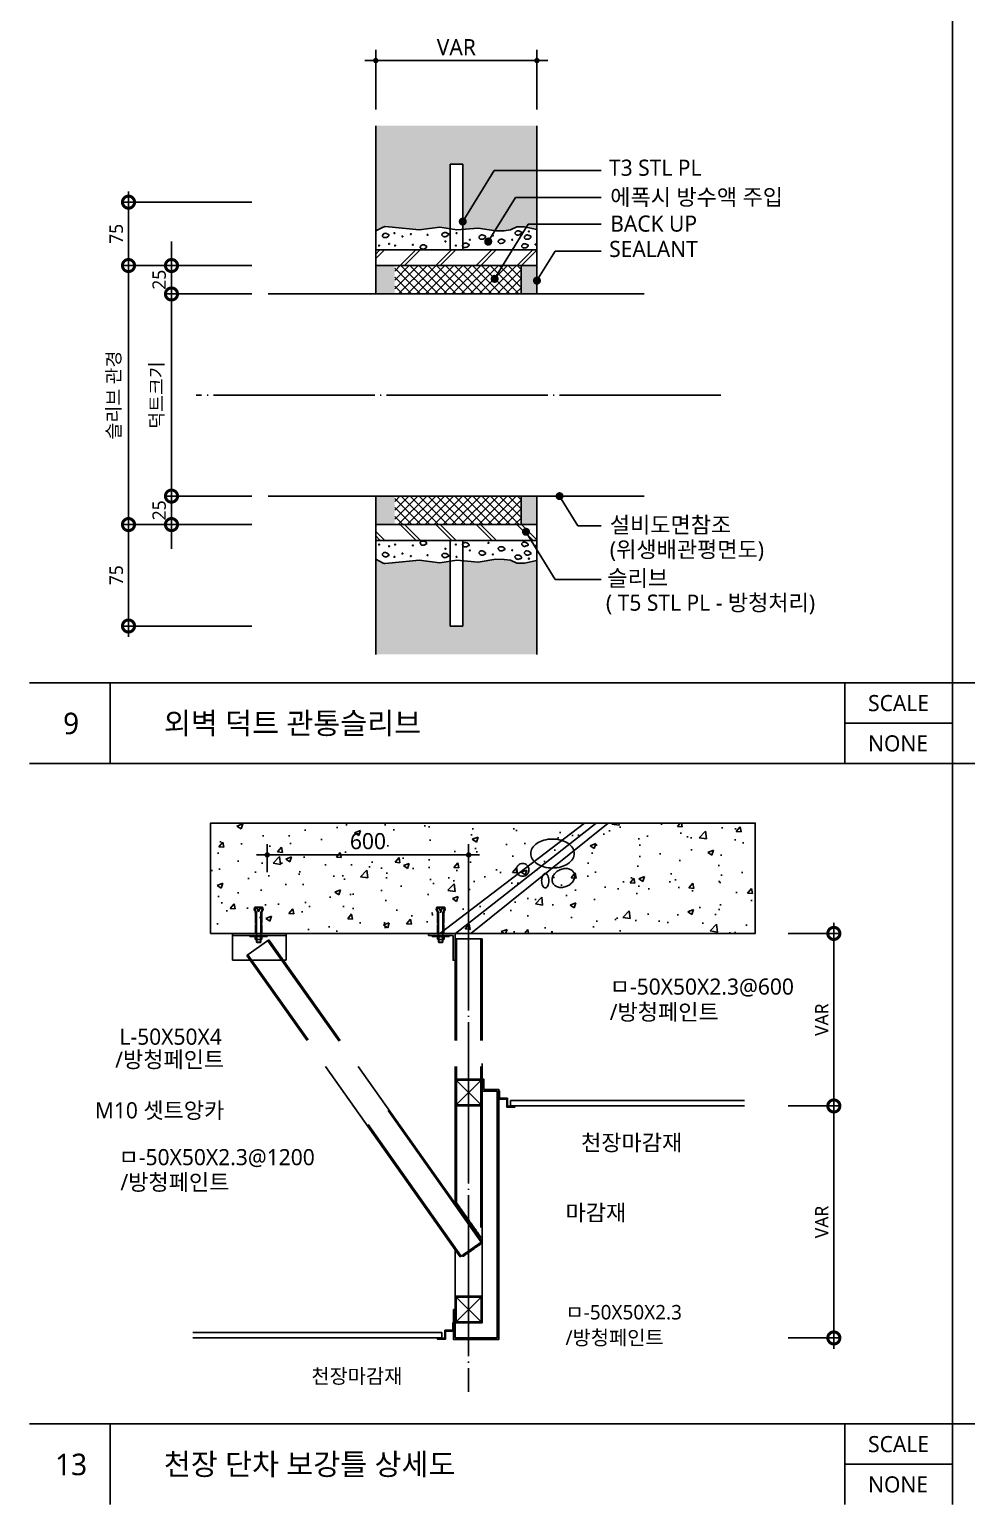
# Model space of a CAD drawing. Header units: millimetres. Extents: x 465 to 41696, y 198 to 5730.
# Drawn here: x 465 to 2209, y 210 to 2957 of the extents above; entities that cross this region are included whole.
import ezdxf
from ezdxf.enums import TextEntityAlignment as Align

# ---------------------------------------------------------------- set-up
doc = ezdxf.new("R2010")
doc.units = ezdxf.units.MM
doc.header["$LTSCALE"] = 200
for name, pattern in [('A2', [8, 2, -2, 2, -2]), ('CEN', [62, 60, -1, 0, -1]), ('CEN-GAUN', [32.2, 30, -1, 0.2, -1]), ('HID', [2.3, 1.5, -0.8]), ('HIDDEN2', [0.1875, 0.125, -0.0625])]:
    doc.linetypes.add(name, pattern=pattern)
doc.layers.get('DEFPOINTS').update_dxf_attribs({"color": 137})
for name, color, linetype in [('2SEC', 2, 'Continuous'), ('4SEC', 4, 'Continuous'), ('6FIN', 6, 'Continuous'), ('6TAG', 6, 'Continuous'), ('8hat', 8, 'Continuous'), ('8HID', 8, 'HID'), ('A-SOL-253', 253, 'Continuous'), ('BASEFASN', 2, 'Continuous'), ('cen', 1, 'CEN'), ('DIM', 7, 'Continuous'), ('ELE', 3, 'Continuous'), ('HAT', 8, 'Continuous'), ('MDET', 7, 'Continuous'), ('STEEL', 4, 'Continuous'), ('SYM-LEAD', 6, 'Continuous'), ('TABLE', 7, 'Continuous'), ('TEXT', 3, 'Continuous'), ('WALL', 3, 'Continuous')]:
    doc.layers.add(name, color=color, linetype=linetype)
doc.styles.add('arial', font='arial.ttf')
doc.styles.add('S1', font='malgun.ttf')
doc.styles.add('굴림체(옥산)', font='GulimChe.ttf')
doc.styles.add('스타일1', font='malgun.ttf')
doc.dimstyles.new('CJA$0', dxfattribs={"dimscale": 300, "dimtxt": 2.7, "dimasz": 1, "dimexe": 2, "dimexo": 3, "dimgap": 1, "dimtad": 1, "dimdec": 0, "dimzin": 1, "dimdsep": 46, "dimtxsty": 'arial', "dimblk": 'DOT', "dimcen": 0.09, "dimdle": 1, "dimclrd": 256, "dimclre": 256, "dimclrt": 3, "dimadec": 0, "dimazin": 0, "dimtfac": 1, "dimtdec": 0, "dimtmove": 2, "dimatfit": 3, "dimldrblk": 'DOT', "dimfxl": 1, "dimtolj": 1, "dimtzin": 1, "dimarcsym": 0})
doc.dimstyles.new('CJA-1', dxfattribs={"dimscale": 10, "dimtxt": 3, "dimasz": 1, "dimexe": 2, "dimexo": 3, "dimgap": 1, "dimtad": 1, "dimdec": 0, "dimdsep": 46, "dimlunit": 6, "dimtxsty": '굴림체(옥산)', "dimblk": 'CJDOT', "dimcen": 0.09, "dimclrd": 256, "dimclre": 256, "dimclrt": 3, "dimazin": 2, "dimtfac": 1, "dimtdec": 0, "dimtix": 1, "dimtmove": 2, "dimatfit": 3, "dimldrblk": 'CJDOT', "dimfxl": 1, "dimtolj": 1, "dimtzin": 0, "dimarcsym": 0})

# ---------------------------------------------------------------- blocks, each defined once
blk = doc.blocks.new('CJDOT')
blk.add_line((-2, 0), (2, 0))
at = {"const_width": 0.5}
blk.add_lwpolyline([(-0.25, 0, 1), (0.25, 0, 1)], format="xyb", close=True, dxfattribs=at)
blk = doc.blocks.new('*D49')
at = {"layer": 'DEFPOINTS', "color": 0, "transparency": 16777216}
for p in [(1282.2, 1419.7), (907.4, 1357.8), (1282.2, 1357.8)]:
    blk.add_point(p, dxfattribs=at)
at = {"layer": 'DIM', "lineweight": -2, "transparency": 16777216}
for p, q in [((907.4, 1387.8), (907.4, 1439.7)), ((1282.2, 1387.8), (1282.2, 1439.7)), ((917.4, 1419.7), (1272.2, 1419.7))]:
    blk.add_line(p, q, dxfattribs=at)
at = {"layer": 'DIM', "lineweight": -2, "transparency": 16777216, "xscale": 10, "yscale": 10, "zscale": 10, "rotation": 180}
blk.add_blockref('CJDOT', (907.4, 1419.7), dxfattribs=at)
at = {"layer": 'DIM', "lineweight": -2, "transparency": 16777216, "xscale": 10, "yscale": 10, "zscale": 10}
blk.add_blockref('CJDOT', (1282.2, 1419.7), dxfattribs=at)
at = {"layer": 'DIM', "color": 3, "transparency": 16777216, "insert": (1094.8, 1445.2), "char_height": 30, "attachment_point": 5, "style": '스타일1'}
blk.add_mtext('\\A1;600', dxfattribs=at)
blk = doc.blocks.new('_DotSmall')
at = {"color": 0, "linetype": 'ByBlock', "const_width": 0.5}
blk.add_lwpolyline([(-0.0625, 0, 1), (0.0625, 0, 1)], format="xyb", close=True, dxfattribs=at)
blk = doc.blocks.new('*D32')
at = {"layer": 'DEFPOINTS', "color": 0, "transparency": 16777216}
for p in [(1846.6, 1273.5), (1846.6, 952.2), (1961.8, 952.2)]:
    blk.add_point(p, dxfattribs=at)
at = {"layer": 'DIM', "color": 7, "lineweight": -2, "transparency": 16777216}
for p, q in [((1961.8, 1293.5), (1961.8, 932.2)), ((1876.6, 1273.5), (1971.8, 1273.5)), ((1876.6, 952.2), (1971.8, 952.2))]:
    blk.add_line(p, q, dxfattribs=at)
at = {"layer": 'DIM', "color": 7, "lineweight": -2, "transparency": 16777216, "xscale": 45, "yscale": 45, "zscale": 45}
for p, rotation in [((1961.8, 1273.5), 90), ((1961.8, 952.2), 270)]:
    blk.add_blockref('_DotSmall', p, dxfattribs=dict(at, rotation=rotation))
at = {"layer": 'DIM', "color": 3, "transparency": 16777216, "insert": (1939.3, 1112.9), "char_height": 25, "attachment_point": 5, "rotation": 90, "style": '스타일1'}
blk.add_mtext('\\A1;VAR', dxfattribs=at)
blk = doc.blocks.new('_DOT')
at = {"color": 0, "linetype": 'ByBlock'}
blk.add_line((-0.5, 0), (-1, 0), dxfattribs=at)
at = {"color": 0, "linetype": 'ByBlock', "const_width": 0.5}
blk.add_lwpolyline([(-0.25, 0, 1), (0.25, 0, 1)], format="xyb", close=True, dxfattribs=at)
blk = doc.blocks.new('*D33')
at = {"layer": 'DEFPOINTS', "color": 0, "transparency": 16777216}
for p in [(1846.6, 952.2), (1961.8, 952.2), (1846.6, 520.2)]:
    blk.add_point(p, dxfattribs=at)
at = {"layer": 'DIM', "color": 7, "lineweight": -2, "transparency": 16777216}
for p, q in [((1961.8, 500.2), (1961.8, 972.2)), ((1876.6, 952.2), (1971.8, 952.2)), ((1876.6, 520.2), (1971.8, 520.2))]:
    blk.add_line(p, q, dxfattribs=at)
at = {"layer": 'DIM', "color": 7, "lineweight": -2, "transparency": 16777216, "xscale": 45, "yscale": 45, "zscale": 45}
for p, rotation in [((1961.8, 952.2), 90), ((1961.8, 520.2), 270)]:
    blk.add_blockref('_DotSmall', p, dxfattribs=dict(at, rotation=rotation))
at = {"layer": 'DIM', "color": 3, "transparency": 16777216, "insert": (1939.3, 736.2), "char_height": 25, "attachment_point": 5, "rotation": 90, "style": '스타일1'}
blk.add_mtext('\\A1;VAR', dxfattribs=at)
blk = doc.blocks.new('*X55')
at = {"color": 0}
for p, q in [((231.86, 2488.94), (245.88, 2502.97)), ((231.93, 2494.67), (240.23, 2502.97)), ((231.99, 2500.39), (234.57, 2502.97)), ((233.54, 2484.97), (251.54, 2502.97)), ((252.95, 2484.97), (234.95, 2502.97)), ((239.2, 2484.97), (257.2, 2502.97)), ((258.61, 2484.97), (240.61, 2502.97)), ((244.85, 2484.97), (262.85, 2502.97)), ((264.26, 2484.97), (246.26, 2502.97)), ((250.51, 2484.97), (268.51, 2502.97)), ((269.92, 2484.97), (251.92, 2502.97)), ((256.17, 2484.97), (274.17, 2502.97)), ((275.58, 2484.97), (257.58, 2502.97)), ((261.82, 2484.97), (279.82, 2502.97)), ((281.23, 2484.97), (263.23, 2502.97)), ((267.48, 2484.97), (285.48, 2502.97)), ((286.89, 2484.97), (268.89, 2502.97)), ((273.14, 2484.97), (291.14, 2502.97)), ((292.55, 2484.97), (274.55, 2502.97)), ((278.79, 2484.97), (296.79, 2502.97)), ((298.2, 2484.97), (280.2, 2502.97)), ((284.45, 2484.97), (302.45, 2502.97)), ((303.86, 2484.97), (285.86, 2502.97)), ((290.11, 2484.97), (308.11, 2502.97)), ((309.52, 2484.97), (291.52, 2502.97)), ((312.02, 2488.12), (297.18, 2502.97)), ((312.02, 2493.78), (302.83, 2502.97)), ((312.02, 2499.43), (308.49, 2502.97)), ((241.64, 2484.97), (231.93, 2494.68)), ((247.29, 2484.97), (231.99, 2500.27)), ((295.77, 2484.97), (312.02, 2501.23)), ((301.42, 2484.97), (312.02, 2495.57)), ((235.98, 2484.97), (231.86, 2489.09)), ((307.08, 2484.97), (312.02, 2489.91))]:
    blk.add_line(p, q, dxfattribs=at)
blk = doc.blocks.new('*D59')
at = {"layer": 'DEFPOINTS', "color": 0, "ltscale": 10, "transparency": 16777216}
for p in [(1409.3, 2899), (1109.3, 2777.7), (1409.3, 2777.7)]:
    blk.add_point(p, dxfattribs=at)
at = {"layer": 'DIM', "lineweight": -2, "ltscale": 10, "transparency": 16777216}
for p, q in [((1109.3, 2807.7), (1109.3, 2919)), ((1409.3, 2807.7), (1409.3, 2919)), ((1119.3, 2899), (1399.3, 2899))]:
    blk.add_line(p, q, dxfattribs=at)
at = {"layer": 'DIM', "lineweight": -2, "ltscale": 10, "transparency": 16777216, "xscale": 10, "yscale": 10, "zscale": 10, "rotation": 180}
blk.add_blockref('CJDOT', (1109.3, 2899), dxfattribs=at)
at = {"layer": 'DIM', "lineweight": -2, "ltscale": 10, "transparency": 16777216, "xscale": 10, "yscale": 10, "zscale": 10}
blk.add_blockref('CJDOT', (1409.3, 2899), dxfattribs=at)
at = {"layer": 'DIM', "color": 3, "ltscale": 10, "transparency": 16777216, "insert": (1259.3, 2924), "char_height": 30, "attachment_point": 5, "style": '스타일1'}
blk.add_mtext('\\A1;VAR', dxfattribs=at)
blk = doc.blocks.new('*D60')
at = {"layer": 'DEFPOINTS', "color": 0, "transparency": 16777216}
for p in [(908.9, 2635.3), (649.2, 2517.3), (908.9, 2517.3)]:
    blk.add_point(p, dxfattribs=at)
at = {"layer": 'DIM', "color": 7, "lineweight": -2, "transparency": 16777216}
for p, q in [((649.2, 2655.3), (649.2, 2497.3)), ((878.9, 2635.3), (639.2, 2635.3)), ((878.9, 2517.3), (639.2, 2517.3))]:
    blk.add_line(p, q, dxfattribs=at)
at = {"layer": 'DIM', "color": 7, "lineweight": -2, "transparency": 16777216, "xscale": 45, "yscale": 45, "zscale": 45}
for p, rotation in [((649.2, 2635.3), 90), ((649.2, 2517.3), 270)]:
    blk.add_blockref('_DotSmall', p, dxfattribs=dict(at, rotation=rotation))
at = {"layer": 'DIM', "color": 3, "transparency": 16777216, "insert": (626.5, 2576.3), "char_height": 25, "attachment_point": 5, "rotation": 90, "style": '스타일1'}
blk.add_mtext('\\A1;75', dxfattribs=at)
blk = doc.blocks.new('*D61')
at = {"layer": 'DEFPOINTS', "color": 0, "transparency": 16777216}
for p in [(908.9, 2517.3), (729.2, 2464.3), (908.9, 2464.3)]:
    blk.add_point(p, dxfattribs=at)
at = {"layer": 'DIM', "color": 7, "lineweight": -2, "transparency": 16777216}
for p, q in [((729.2, 2517.3), (729.2, 2562.3)), ((878.9, 2517.3), (719.2, 2517.3)), ((729.2, 2517.3), (729.2, 2464.3)), ((878.9, 2464.3), (719.2, 2464.3)), ((729.2, 2464.3), (729.2, 2419.3))]:
    blk.add_line(p, q, dxfattribs=at)
at = {"layer": 'DIM', "color": 7, "lineweight": -2, "transparency": 16777216, "xscale": 45, "yscale": 45, "zscale": 45}
for p, rotation in [((729.2, 2517.3), 270), ((729.2, 2464.3), 90)]:
    blk.add_blockref('_DotSmall', p, dxfattribs=dict(at, rotation=rotation))
at = {"layer": 'DIM', "color": 3, "transparency": 16777216, "insert": (706.3, 2490.8), "char_height": 25, "attachment_point": 5, "rotation": 90, "style": '스타일1'}
blk.add_mtext('\\A1;25', dxfattribs=at)
blk = doc.blocks.new('*D62')
at = {"layer": 'DEFPOINTS', "color": 0, "transparency": 16777216}
for p in [(908.9, 2034.9), (649.2, 1846), (908.9, 1846)]:
    blk.add_point(p, dxfattribs=at)
at = {"layer": 'DIM', "color": 7, "lineweight": -2, "transparency": 16777216}
for p, q in [((878.9, 2034.9), (639.2, 2034.9)), ((649.2, 2054.9), (649.2, 1826)), ((878.9, 1846), (639.2, 1846))]:
    blk.add_line(p, q, dxfattribs=at)
at = {"layer": 'DIM', "color": 7, "lineweight": -2, "transparency": 16777216, "xscale": 45, "yscale": 45, "zscale": 45}
for p, rotation in [((649.2, 2034.9), 90), ((649.2, 1846), 270)]:
    blk.add_blockref('_DotSmall', p, dxfattribs=dict(at, rotation=rotation))
at = {"layer": 'DIM', "color": 3, "transparency": 16777216, "insert": (626.5, 1940.5), "char_height": 25, "attachment_point": 5, "rotation": 90, "style": '스타일1'}
blk.add_mtext('\\A1;75', dxfattribs=at)
blk = doc.blocks.new('*D63')
at = {"layer": 'DEFPOINTS', "color": 0, "transparency": 16777216}
for p in [(908.9, 2087.9), (729.2, 2034.9), (908.9, 2034.9)]:
    blk.add_point(p, dxfattribs=at)
at = {"layer": 'DIM', "color": 7, "lineweight": -2, "transparency": 16777216}
for p, q in [((729.2, 2087.9), (729.2, 2132.9)), ((878.9, 2087.9), (719.2, 2087.9)), ((729.2, 2087.9), (729.2, 2034.9)), ((878.9, 2034.9), (719.2, 2034.9)), ((729.2, 2034.9), (729.2, 1989.9))]:
    blk.add_line(p, q, dxfattribs=at)
at = {"layer": 'DIM', "color": 7, "lineweight": -2, "transparency": 16777216, "xscale": 45, "yscale": 45, "zscale": 45}
for p, rotation in [((729.2, 2087.9), 270), ((729.2, 2034.9), 90)]:
    blk.add_blockref('_DotSmall', p, dxfattribs=dict(at, rotation=rotation))
at = {"layer": 'DIM', "color": 3, "transparency": 16777216, "insert": (706.3, 2061.4), "char_height": 25, "attachment_point": 5, "rotation": 90, "style": '스타일1'}
blk.add_mtext('\\A1;25', dxfattribs=at)
blk = doc.blocks.new('*D64')
at = {"layer": 'DEFPOINTS', "color": 0, "transparency": 16777216}
for p in [(908.9, 2464.3), (729.2, 2087.9), (908.9, 2087.9)]:
    blk.add_point(p, dxfattribs=at)
at = {"layer": 'DIM', "color": 7, "lineweight": -2, "transparency": 16777216}
for p, q in [((729.2, 2484.3), (729.2, 2067.9)), ((878.9, 2464.3), (719.2, 2464.3)), ((878.9, 2087.9), (719.2, 2087.9))]:
    blk.add_line(p, q, dxfattribs=at)
at = {"layer": 'DIM', "color": 7, "lineweight": -2, "transparency": 16777216, "xscale": 45, "yscale": 45, "zscale": 45}
for p, rotation in [((729.2, 2464.3), 90), ((729.2, 2087.9), 270)]:
    blk.add_blockref('_DotSmall', p, dxfattribs=dict(at, rotation=rotation))
at = {"layer": 'DIM', "color": 3, "transparency": 16777216, "insert": (702.8, 2276.1), "char_height": 25, "attachment_point": 5, "rotation": 90, "style": '스타일1'}
blk.add_mtext('\\A1;덕트크기', dxfattribs=at)
blk = doc.blocks.new('*D65')
at = {"layer": 'DEFPOINTS', "color": 0, "transparency": 16777216}
for p in [(649.2, 2517.3), (908.9, 2517.3), (908.9, 2034.9)]:
    blk.add_point(p, dxfattribs=at)
at = {"layer": 'DIM', "color": 7, "lineweight": -2, "transparency": 16777216}
for p, q in [((649.2, 2014.9), (649.2, 2537.3)), ((878.9, 2517.3), (639.2, 2517.3)), ((878.9, 2034.9), (639.2, 2034.9))]:
    blk.add_line(p, q, dxfattribs=at)
at = {"layer": 'DIM', "color": 7, "lineweight": -2, "transparency": 16777216, "xscale": 45, "yscale": 45, "zscale": 45}
for p, rotation in [((649.2, 2517.3), 90), ((649.2, 2034.9), 270)]:
    blk.add_blockref('_DotSmall', p, dxfattribs=dict(at, rotation=rotation))
at = {"layer": 'DIM', "color": 3, "transparency": 16777216, "insert": (622.8, 2276.1), "char_height": 25, "attachment_point": 5, "rotation": 90, "style": '스타일1'}
blk.add_mtext('\\A1;슬리브 관경', dxfattribs=at)

msp = doc.modelspace()

# ---------------------------------------------------------------- hatches: boundary and pattern name
at = {"layer": '8hat'}
h = msp.add_hatch(dxfattribs=at)
h.set_pattern_fill('AR-CONC', color=256, scale=0.6, style=0)
h.set_pattern_definition([(50, (-5142.105, -74.1), (109.3108, -9.5635), [11.43, -125.73]), (355, (-5142.1, -74.1), (-21.1457, 114.634), [9.144, -100.584]), (100.451, (-5133, -74.89), (88.1655, 105.07), [9.714, -106.854]), (46.1842, (-5142.1, -43.62), (162.6474, -25.2254), [17.145, -188.595]), (96.6356, (-5128.55, -45.72), (142.4425, 148.4553), [14.571, -160.281]), (351.184, (-5142.1, -43.62), (142.4428, 148.455), [13.716, -150.876]), (21, (-5126.865, -51.24), (90.9689, -61.3593), [11.43, -125.73]), (326, (-5126.87, -51.24), (37.0812, 110.5128), [9.144, -100.584]), (71.4514, (-5119.28, -56.35), (128.0499, 49.1537), [9.714, -106.854]), (37.5, (-5142.105, -74.097), (1.85316, 50.73302), [0, -99.3648, 0, -102.108, 0, -100.965]), (7.5, (-5142.105, -74.097), (40.0918, 60.10834), [0, -58.2168, 0, -97.0788, 0, -38.481]), (327.5, (-5176.09, -74.097), (81.35436, -3.43725), [0, -38.1, 0, -118.872, 0, -157.734]), (317.5, (-5191.33, -74.1), (88.8775, 15.2559), [0, -49.53, 0, -78.9432, 0, -112.014])])
h.paths.add_polyline_path([(802.1, 1273.5), (1815.6, 1273.5), (1815.6, 1479), (802.1, 1479)])
at = {"layer": 'A-SOL-253'}
h = msp.add_hatch(color=256, dxfattribs=at)
h.dxf.hatch_style = 1
edge = h.paths.add_edge_path()
edge.add_line((1409.3, 2777.7), (1109.3, 2777.7))
edge.add_line((1109.3, 2777.7), (1109.3, 2582))
edge.add_line((1109.3, 2582), (1123.4, 2589))
edge.add_arc((1126, 2583.8), 5.88, 85.8193, 116.6624, ccw=False)
edge.add_line((1126.4, 2589.7), (1139.6, 2588.7))
edge.add_line((1139.6, 2588.7), (1190.3, 2583.8))
edge.add_line((1190.3, 2583.8), (1228.5, 2588.7))
edge.add_line((1228.5, 2588.7), (1247.5, 2585.8))
edge.add_line((1247.5, 2585.8), (1247.5, 2706.2))
edge.add_line((1247.5, 2706.2), (1271.1, 2706.2))
edge.add_line((1271.1, 2706.2), (1271.1, 2584.7))
edge.add_line((1271.1, 2584.7), (1300, 2587.1))
edge.add_line((1300, 2587.1), (1332.8, 2582))
edge.add_line((1332.8, 2582), (1348.5, 2582.1))
edge.add_line((1348.5, 2582.1), (1360.2, 2583.6))
edge.add_line((1360.2, 2583.6), (1371.8, 2589.2))
edge.add_line((1371.8, 2589.2), (1386, 2589.2))
edge.add_line((1386, 2589.2), (1409.3, 2584.1))
edge.add_line((1409.3, 2584.1), (1409.3, 2777.7))
h = msp.add_hatch(color=256, dxfattribs=at)
h.dxf.hatch_style = 1
edge = h.paths.add_edge_path()
edge.add_line((1109.3, 1793.2), (1409.3, 1793.2))
edge.add_line((1409.3, 1793.2), (1409.3, 1968.1))
edge.add_line((1409.3, 1968.1), (1386, 1963))
edge.add_line((1386, 1963), (1371.8, 1963))
edge.add_line((1371.8, 1963), (1360.2, 1968.6))
edge.add_line((1360.2, 1968.6), (1348.5, 1970))
edge.add_line((1348.5, 1970), (1332.8, 1970.2))
edge.add_line((1332.8, 1970.2), (1300, 1965.1))
edge.add_line((1300, 1965.1), (1271.1, 1967.5))
edge.add_line((1271.1, 1967.5), (1271.1, 1846))
edge.add_line((1271.1, 1846), (1247.5, 1846))
edge.add_line((1247.5, 1846), (1247.5, 1966.4))
edge.add_line((1247.5, 1966.4), (1228.5, 1963.5))
edge.add_line((1228.5, 1963.5), (1190.3, 1968.3))
edge.add_line((1190.3, 1968.3), (1139.6, 1963.5))
edge.add_line((1139.6, 1963.5), (1126.4, 1962.5))
edge.add_arc((1126, 1968.4), 5.88, 243.3376, 274.1807, ccw=False)
edge.add_line((1123.4, 1963.1), (1109.3, 1970.2))
edge.add_line((1109.3, 1970.2), (1109.3, 1793.2))

# ---------------------------------------------------------------- linework, layer by layer
at = {"color": 8}
for p, q in [((887.3, 1311.6), (883.4, 1320.5)), ((898.2, 1322.5), (884.4, 1322.5)), ((895.3, 1311.6), (899.1, 1320.5)), ((1226.2, 1311.6), (1222.4, 1320.5)), ((1237.1, 1322.5), (1223.3, 1322.5)), ((1234.2, 1311.6), (1238.1, 1320.5)), ((875.3, 1267.5), (875.3, 1269.5)), ((907.3, 1267.5), (875.3, 1267.5)), ((885.1, 1266.9), (885.1, 1262.8)), ((887.9, 1266.9), (887.9, 1262.8)), ((894.7, 1266.9), (894.7, 1262.8)), ((897.5, 1266.9), (897.5, 1262.8)), ((907.3, 1267.5), (907.3, 1269.5)), ((1214.2, 1267.5), (1214.2, 1269.5)), ((1246.2, 1267.5), (1214.2, 1267.5)), ((1224, 1266.9), (1224, 1262.8)), ((1226.8, 1266.9), (1226.8, 1262.8)), ((1233.6, 1266.9), (1233.6, 1262.8)), ((1236.4, 1266.9), (1236.4, 1262.8)), ((1246.2, 1267.5), (1246.2, 1269.5)), ((896.1, 1262.1), (886.5, 1262.1)), ((887.3, 1257.1), (887.3, 1262.1)), ((888, 1256.4), (887.3, 1257.1)), ((895.3, 1257.1), (887.3, 1257.1)), ((888, 1256.4), (888, 1262.1)), ((894.6, 1256.4), (888, 1256.4)), ((894.6, 1256.4), (894.6, 1262.1)), ((894.6, 1256.4), (895.3, 1257.1)), ((895.3, 1257.1), (895.3, 1262.1)), ((1235, 1262.1), (1225.4, 1262.1)), ((1226.2, 1257.1), (1226.2, 1262.1)), ((1226.9, 1256.4), (1226.2, 1257.1)), ((1234.2, 1257.1), (1226.2, 1257.1)), ((1226.9, 1256.4), (1226.9, 1262.1)), ((1233.5, 1256.4), (1226.9, 1256.4)), ((1233.5, 1256.4), (1233.5, 1262.1)), ((1233.5, 1256.4), (1234.2, 1257.1)), ((1234.2, 1257.1), (1234.2, 1262.1))]:
    msp.add_line(p, q, dxfattribs=at)
at = {"color": 8, "linetype": 'HIDDEN2'}
for p, q in [((888.5, 1320.2), (883.4, 1319.1)), ((891.3, 1313.5), (889.3, 1319.7)), ((891.3, 1313.5), (893.3, 1319.7)), ((899.2, 1319.1), (894.1, 1320.2)), ((1227.4, 1320.2), (1222.3, 1319.1)), ((1230.2, 1313.5), (1228.2, 1319.7)), ((1230.2, 1313.5), (1232.2, 1319.7)), ((1238.1, 1319.1), (1233, 1320.2)), ((883.9, 1315.6), (882.9, 1318.1)), ((883.9, 1315.6), (884.7, 1315.9)), ((884.5, 1314.1), (885.3, 1314.4)), ((885.5, 1311.6), (884.5, 1314.1)), ((885.3, 1314.4), (884.7, 1315.9)), ((885.5, 1291.7), (885.5, 1311.6)), ((885.5, 1291.7), (886.6, 1291.7)), ((886.6, 1290.3), (886.6, 1291.7)), ((897.1, 1291.7), (896, 1291.7)), ((896, 1290.3), (896, 1291.7)), ((897.1, 1311.6), (898.1, 1314.1)), ((897.1, 1311.6), (897.1, 1291.7)), ((897.3, 1314.4), (897.9, 1315.9)), ((898.1, 1314.1), (897.3, 1314.4)), ((898.7, 1315.6), (897.9, 1315.9)), ((898.7, 1315.6), (899.7, 1318.1)), ((1222.8, 1315.6), (1221.8, 1318.1)), ((1222.8, 1315.6), (1223.6, 1315.9)), ((1223.4, 1314.1), (1224.2, 1314.4)), ((1224.4, 1311.6), (1223.4, 1314.1)), ((1224.2, 1314.4), (1223.6, 1315.9)), ((1224.4, 1291.7), (1224.4, 1311.6)), ((1224.4, 1291.7), (1225.5, 1291.7)), ((1225.5, 1290.3), (1225.5, 1291.7)), ((1236, 1291.7), (1234.9, 1291.7)), ((1234.9, 1290.3), (1234.9, 1291.7)), ((1236, 1311.6), (1237, 1314.1)), ((1236, 1311.6), (1236, 1291.7)), ((1236.2, 1314.4), (1236.8, 1315.9)), ((1237, 1314.1), (1236.2, 1314.4)), ((1237.6, 1315.6), (1236.8, 1315.9)), ((1237.6, 1315.6), (1238.6, 1318.1)), ((885.5, 1275.5), (885.5, 1290.3)), ((885.5, 1290.3), (886.6, 1290.3)), ((897.1, 1290.3), (896, 1290.3)), ((897.1, 1290.3), (897.1, 1275.5)), ((1224.4, 1275.5), (1224.4, 1290.3)), ((1224.4, 1290.3), (1225.5, 1290.3)), ((1236, 1290.3), (1234.9, 1290.3)), ((1236, 1290.3), (1236, 1275.5))]:
    msp.add_line(p, q, dxfattribs=at)
at = {"color": 8, "linetype": 'A2'}
for p, q in [((887.3, 1261), (887.3, 1311.6)), ((895.3, 1311.6), (895.3, 1261)), ((1226.2, 1261), (1226.2, 1311.6)), ((1234.2, 1311.6), (1234.2, 1261))]:
    msp.add_line(p, q, dxfattribs=at)
for p, q in [((842.9, 1223.5), (842.9, 1273.5)), ((942.9, 1223.5), (942.9, 1273.5)), ((910.4, 1261.4), (869.5, 1232.5)), ((842.9, 1223.5), (875.9, 1223.5)), ((937.1, 1223.5), (942.9, 1223.5))]:
    msp.add_line(p, q)
at = {"color": 8, "linetype": 'HIDDEN2'}
for centre, start, end in [((883.6, 1318.4), 102.5288, 201.8014), ((888.6, 1319.5), 17.6501, 102.5288), ((894, 1319.5), 77.4712, 162.3499), ((899, 1318.4), 338.1986, 77.4712), ((1222.5, 1318.4), 102.5288, 201.8014), ((1227.5, 1319.5), 17.6501, 102.5288), ((1232.9, 1319.5), 77.4712, 162.3499), ((1237.9, 1318.4), 338.1986, 77.4712)]:
    msp.add_arc(centre, 0.727, start, end, dxfattribs=at)
at = {"color": 8}
for centre, radius, start, end in [((884.8, 1321.1), 1.45, 90, 203.4287), ((897.8, 1321.1), 1.45, 336.5713, 90), ((1223.7, 1321.1), 1.45, 90, 203.4287), ((1236.7, 1321.1), 1.45, 336.5713, 90), ((1230.2, 1258.8), 8.76, 67.1519, 112.8481), ((891.3, 1270.9), 8.76, 247.1519, 292.8481), ((1230.2, 1270.9), 8.76, 247.1519, 292.8481)]:
    msp.add_arc(centre, radius, start, end, dxfattribs=at)
at = {"layer": '2SEC'}
msp.add_line((802.1, 1273.5), (1815.6, 1273.5), dxfattribs=at)
at = {"layer": '4SEC', "color": 1}
for p, q in [((1259.2, 954.2), (1305.2, 1000.2)), ((1259.2, 1000.2), (1305.2, 954.2)), ((1259.2, 550.1), (1305.2, 596.1)), ((1259.2, 596.1), (1305.2, 550.1))]:
    msp.add_line(p, q, dxfattribs=at)
at = {"layer": '4SEC'}
msp.add_lwpolyline([(1307.2, 980), (1307.2, 1002.2), (1310.2, 1002.2), (1310.2, 983), (1338.2, 983), (1338.2, 517.1), (1254.2, 517.1), (1254.2, 573.1), (1257.2, 573.1), (1257.2, 520.1), (1335.2, 520.1), (1335.2, 980), (1307.2, 980)], dxfattribs=at)
for points in [[(1307.2, 1002.2), (1257.2, 1002.2), (1257.2, 952.2), (1307.2, 952.2)], [(1305.2, 1000.2), (1259.2, 1000.2), (1259.2, 954.2), (1305.2, 954.2)], [(1354.7, 966.5), (1339.7, 966.5), (1339.7, 980), (1338.2, 980), (1338.2, 965), (1353.2, 965), (1353.2, 950), (1368.2, 950), (1368.2, 952.2), (1366.1, 952.2), (1365.7, 951.5), (1354.7, 951.5)], [(1307.2, 598.1), (1257.2, 598.1), (1257.2, 548.1), (1307.2, 548.1)], [(1305.2, 596.1), (1259.2, 596.1), (1259.2, 550.1), (1305.2, 550.1)], [(1237.7, 534.6), (1252.7, 534.6), (1252.7, 548.1), (1254.2, 548.1), (1254.2, 533.1), (1239.2, 533.1), (1239.2, 518.1), (1224.2, 518.1), (1224.2, 520.2), (1226.3, 520.2), (1226.8, 519.6), (1237.7, 519.6)]]:
    msp.add_lwpolyline(points, close=True, dxfattribs=at)
at = {"layer": '6FIN'}
for p, q in [((1359.9, 962.2), (1795.8, 962.2)), ((1359.9, 962.2), (1359.9, 952.2)), ((1359.9, 952.2), (1795.8, 952.2)), ((1232.5, 530.2), (768.7, 530.2)), ((1232.5, 530.2), (1232.5, 520.2)), ((1232.5, 520.2), (768.7, 520.2))]:
    msp.add_line(p, q, dxfattribs=at)
at = {"layer": '6TAG'}
for points in [[(891.4, 1254.9, 0, 10, 0), (891.4, 1224.9, 0, 0, 0), (891.4, 939, 0, 0, 0), (833.3, 939, 0, 0, 0)], [(868.4, 1221.9, 0, 10, 0), (868.4, 1191.9, 0, 0, 0), (868.4, 1079.2, 0, 0, 0), (833.3, 1079.2, 0, 0, 0)], [(1293.9, 1173.8, 0, 10, 0), (1323.9, 1173.8, 0, 0, 0), (1533.8, 1173.8, 0, 0, 0)], [(1065.7, 953.2, 0, 10, 0), (1065.7, 923.2, 0, 0, 0), (1065.7, 856.5, 0, 0, 0), (1008.7, 856.5, 0, 0, 0)], [(1451.6, 951.5, 0, 10, 0), (1451.6, 921.5, 0, 0, 0), (1451.6, 880.3, 0, 0, 0), (1486.4, 880.3, 0, 0, 0)], [(1337.8, 752.8, 0, 10, 0), (1367.8, 752.8, 0, 0, 0), (1451.6, 752.8, 0, 0, 0)], [(1293.9, 568.9, 0, 10, 0), (1323.9, 568.9, 0, 0, 0), (1451.6, 568.9, 0, 0, 0)], [(949.7, 518.1, 0, 10, 0), (949.7, 488.1, 0, 0, 0), (949.7, 446.9, 0, 0, 0), (984.5, 446.9, 0, 0, 0)]]:
    msp.add_lwpolyline(points, format="xyseb", dxfattribs=at)
at = {"layer": '8HID'}
for p, q in [((842.9, 1269.5), (942.9, 1269.5)), ((1041, 1072.6), (908.5, 1260)), ((1259.5, 1263.5), (1259.5, 1074)), ((1304.9, 1263.5), (1304.9, 1074)), ((983.5, 1075.3), (871.4, 1233.8)), ((875.9, 1223.5), (937.1, 1223.5)), ((1268.3, 672.5), (1017.5, 1027.2)), ((1305.3, 698.7), (1075, 1024.5)), ((1259.5, 1025.9), (1259.5, 767.5)), ((1304.9, 1025.9), (1304.9, 598.1))]:
    msp.add_line(p, q, dxfattribs=at)
at = {"layer": '8HID', "color": 4}
for p, q in [((1258.3, 772.2), (1257.3, 770.7)), ((1258.3, 772.2), (1259.1, 772.5)), ((1259.1, 772.5), (1262, 768.4)), ((1262, 767), (1261, 765.4)), ((1262, 768.4), (1262, 767)), ((1262, 767), (1262.8, 767.2)), ((1262.8, 767.2), (1265.7, 763.2)), ((1265.7, 761.7), (1264.7, 760.2)), ((1265.7, 763.2), (1265.7, 761.7)), ((1265.7, 761.7), (1266.6, 761.9)), ((1266.6, 761.9), (1269.4, 757.9)), ((1269.4, 756.4), (1268.4, 754.9)), ((1269.4, 757.9), (1269.4, 756.4)), ((1269.4, 756.4), (1270.3, 756.7)), ((1270.3, 756.7), (1273.1, 752.6)), ((1273.2, 751.2), (1272.1, 749.6)), ((1273.1, 752.6), (1273.2, 751.2)), ((1273.2, 751.2), (1274, 751.4)), ((1274, 751.4), (1276.9, 747.4)), ((1276.9, 745.9), (1275.9, 744.4)), ((1276.9, 747.4), (1276.9, 745.9)), ((1276.9, 745.9), (1277.7, 746.1)), ((1277.7, 746.1), (1280.6, 742.1)), ((1280.6, 742.1), (1280.7, 740.5)), ((1280.7, 740.5), (1279.6, 739)), ((1280.7, 740.5), (1281.7, 740.5)), ((1281.7, 740.5), (1284.7, 736.3)), ((1284.4, 734.6), (1283.5, 733.5)), ((1283.5, 733.5), (1284.6, 734.3)), ((1284.7, 736.3), (1284.4, 734.6)), ((1284.6, 734.3), (1286, 734.5)), ((1286, 734.5), (1288.7, 730.6)), ((1288.7, 729.2), (1287.7, 727.6)), ((1288.7, 730.6), (1288.7, 729.2)), ((1288.7, 729.2), (1289.6, 729.4)), ((1289.6, 729.4), (1292.5, 725.3)), ((1292.5, 723.8), (1291.5, 722.3)), ((1292.5, 725.3), (1292.5, 723.8)), ((1292.5, 723.8), (1293.5, 723.8)), ((1293.5, 723.8), (1296.5, 719.6)), ((1296.2, 717.9), (1295.4, 716.7)), ((1295.4, 716.7), (1296.5, 717.5)), ((1296.5, 719.6), (1296.2, 717.9)), ((1296.5, 717.5), (1297.8, 717.7)), ((1297.8, 717.7), (1300.5, 713.9)), ((1293.3, 687), (1289.4, 684.3)), ((1293.4, 688.6), (1292.3, 689.5)), ((1292.3, 689.5), (1293.1, 688.4)), ((1293.1, 688.4), (1293.3, 687)), ((1295.1, 688.3), (1293.4, 688.6)), ((1299.3, 691.3), (1295.1, 688.3)), ((1299.3, 692.3), (1297.8, 693.4)), ((1300.9, 692.4), (1299.3, 692.3)), ((1299.3, 692.3), (1299.3, 691.3)), ((1300.5, 712.5), (1299.6, 710.9)), ((1300.5, 713.9), (1300.5, 712.5)), ((1300.5, 712.5), (1301.4, 712.7)), ((1304.9, 695.3), (1300.9, 692.4)), ((1301.4, 712.7), (1304.3, 708.6)), ((1304.7, 696.1), (1303.1, 697.1)), ((1304.3, 707.1), (1303.3, 705.6)), ((1304.3, 708.6), (1304.3, 707.1)), ((1304.7, 696.1), (1304.9, 695.3)), ((1271.2, 672.5), (1269.6, 673.4)), ((1272.7, 672.5), (1271.2, 672.5)), ((1276.5, 675.2), (1272.7, 672.5)), ((1276.7, 676.8), (1275.5, 677.6)), ((1275.5, 677.6), (1276.3, 676.5)), ((1276.3, 676.5), (1276.5, 675.2)), ((1278.4, 676.5), (1276.7, 676.8)), ((1282.6, 679.5), (1278.4, 676.5)), ((1282.6, 680.5), (1281.1, 681.5)), ((1284.1, 680.5), (1282.6, 680.5)), ((1282.6, 680.5), (1282.6, 679.5)), ((1288.2, 683.4), (1284.1, 680.5)), ((1288, 684.3), (1286.4, 685.3)), ((1289.4, 684.3), (1288, 684.3)), ((1288, 684.3), (1288.2, 683.4))]:
    msp.add_line(p, q, dxfattribs=at)
at = {"layer": 'BASEFASN', "color": 8}
for centre, start, end in [((1225.9, 1264.8), 99.6457, 132.3351), ((1224.9, 1264.8), 47.4481, 80.3543), ((1235.5, 1264.8), 99.6457, 132.5519), ((1234.6, 1264.8), 47.6649, 80.3543), ((887, 1264.8), 227.6649, 260.3543), ((886, 1264.8), 279.6457, 312.5519), ((896.6, 1264.8), 227.4481, 260.3543), ((895.6, 1264.8), 279.6457, 312.3351), ((1225.9, 1264.8), 227.6649, 260.3543), ((1224.9, 1264.8), 279.6457, 312.5519), ((1235.5, 1264.8), 227.4481, 260.3543), ((1234.6, 1264.8), 279.6457, 312.3351)]:
    msp.add_arc(centre, 2.76, start, end, dxfattribs=at)
at = {"layer": 'cen', "linetype": 'CEN-GAUN', "ltscale": 0.05}
for p, q in [((1751.3, 2276.1), (775.1, 2276.1)), ((1282.2, 1430), (1282.2, 419.8))]:
    msp.add_line(p, q, dxfattribs=at)
at = {"layer": 'DEFPOINTS'}
msp.add_lwpolyline([(802.1, 1273.5), (1815.6, 1273.5), (1815.6, 1479), (802.1, 1479)], close=True, dxfattribs=at)
at = {"layer": 'ELE'}
for p, q in [((1042.9, 1074), (910.4, 1261.4)), ((1257.2, 1263.5), (1307.2, 1263.5)), ((1257.2, 1263.5), (1257.2, 1074)), ((1307.2, 1263.5), (1307.2, 1074)), ((981.6, 1074), (869.5, 1232.5)), ((1257.2, 684.1), (1015.6, 1025.9)), ((1257.2, 770.7), (1076.9, 1025.9)), ((1257.2, 1025.9), (1257.2, 770.7)), ((1307.2, 1031), (1307.2, 598.1)), ((1307.2, 700), (1257.2, 770.7)), ((1307.2, 700), (1266.4, 671.1)), ((1257.2, 684.1), (1257.2, 598.1)), ((1266.4, 671.1), (1257.2, 684.1))]:
    msp.add_line(p, q, dxfattribs=at)
at = {"layer": 'HAT', "color": 8, "linetype": 'Continuous'}
for p, q in [((1116.5, 2545.7), (1109.3, 2538.4)), ((1124.8, 2545.7), (1109.3, 2530.1)), ((1183.1, 2545.7), (1154.7, 2517.3)), ((1191.4, 2545.7), (1163, 2517.3)), ((1249.6, 2545.7), (1221.2, 2517.3)), ((1257.9, 2545.7), (1229.5, 2517.3)), ((1324.5, 2545.7), (1296.1, 2517.3)), ((1332.8, 2545.7), (1303.4, 2516.3)), ((1400.9, 2546), (1372.5, 2517.6)), ((1409.2, 2546), (1379.8, 2516.6)), ((1183.1, 2006.5), (1154.7, 2034.9)), ((1191.4, 2006.5), (1163, 2034.9)), ((1249.6, 2006.5), (1221.2, 2034.9)), ((1257.9, 2006.5), (1229.5, 2034.9)), ((1324.5, 2006.5), (1296.1, 2034.9)), ((1332.8, 2006.5), (1303.4, 2035.9)), ((1400.9, 2006.2), (1372.5, 2034.6)), ((1409.2, 2006.2), (1379.8, 2035.6)), ((1124.8, 2006.5), (1109.3, 2022.1)), ((1116.5, 2006.5), (1109.3, 2013.7))]:
    msp.add_line(p, q, dxfattribs=at)
at = {"layer": 'HAT', "color": 1}
for p, q in [((1228.5, 1273.5), (1497.9, 1479)), ((1257.7, 1273.5), (1519.3, 1479)), ((1286.5, 1273.5), (1541.7, 1479))]:
    msp.add_line(p, q, dxfattribs=at)
for points in [[(1438.2, 1395.3, 0.067458), (1454.4, 1397.5, 0.079812), (1466.9, 1403.2, 0.107118), (1476, 1412.6, 0.139891), (1478.7, 1422.3, 0.139891), (1476, 1432, 0.107118), (1466.9, 1441.4, 0.079812), (1454.4, 1447.1, 0.067458), (1438.2, 1449.3, 0.067458), (1422.1, 1447.1, 0.079812), (1409.6, 1441.4, 0.107118), (1400.5, 1432, 0.139891), (1397.8, 1422.3, 0.139891), (1400.5, 1412.6, 0.107118), (1409.6, 1403.2, 0.079812), (1422.1, 1397.5, 0.067458)], [(1370.8, 1391.9, 0.098491), (1371.7, 1387.4, 0.098491), (1374.2, 1383.5, 0.098491), (1378.1, 1381, 0.098491), (1382.6, 1380.1, 0.098491), (1387.1, 1381, 0.098491), (1390.9, 1383.5, 0.098491), (1393.5, 1387.4, 0.098491), (1394.4, 1391.9, 0.098491), (1393.5, 1396.4, 0.098491), (1390.9, 1400.3, 0.098491), (1387.1, 1402.8, 0.098491), (1382.6, 1403.7, 0.098491), (1378.1, 1402.8, 0.098491), (1374.2, 1400.3, 0.098491), (1371.7, 1396.4, 0.098491)], [(1418, 1371.7, 0.051099), (1418.6, 1366.2, 0.064948), (1420, 1362.1, 0.104203), (1422.5, 1359, 0.174705), (1424.8, 1358.2, 0.174705), (1427, 1359, 0.104203), (1429.5, 1362.1, 0.064948), (1430.9, 1366.2, 0.051099), (1431.5, 1371.7, 0.051099), (1430.9, 1377.1, 0.064948), (1429.5, 1381.2, 0.104203), (1427, 1384.3, 0.174705), (1424.8, 1385.2, 0.174705), (1422.5, 1384.3, 0.104203), (1420, 1381.2, 0.064948), (1418.6, 1377.1, 0.051099)], [(1465.2, 1361.5, 0.076165), (1472.6, 1366.3, 0.086281), (1477.4, 1372.3, 0.105921), (1479.6, 1379.4, 0.125742), (1478.5, 1385.6, 0.125742), (1474.6, 1390.6, 0.105921), (1467.9, 1393.8, 0.086281), (1460.2, 1394.2, 0.076165), (1451.7, 1391.9, 0.076165), (1444.4, 1387.2, 0.086281), (1439.5, 1381.2, 0.105921), (1437.4, 1374, 0.125742), (1438.5, 1367.8, 0.125742), (1442.4, 1362.9, 0.105921), (1449.1, 1359.7, 0.086281), (1456.8, 1359.2, 0.076165)]]:
    msp.add_lwpolyline(points, format="xyb", close=True, dxfattribs=at)
at = {"layer": 'MDET', "color": 8, "linetype": 'Continuous'}
for p, q in [((1247.5, 2546.7), (1247.5, 2706.2)), ((1271.1, 2706.2), (1247.5, 2706.2)), ((1271.1, 2546.7), (1271.1, 2706.2)), ((1409.3, 2546.7), (1109.3, 2546.7)), ((1409.3, 2517.3), (1109.3, 2517.3)), ((1409.3, 2034.9), (1109.3, 2034.9)), ((1409.3, 2005.5), (1109.3, 2005.5)), ((1247.5, 2005.5), (1247.5, 1846)), ((1271.1, 2005.5), (1271.1, 1846)), ((1271.1, 1846), (1247.5, 1846))]:
    msp.add_line(p, q, dxfattribs=at)
at = {"layer": 'MDET', "color": 7, "linetype": 'Continuous'}
for p, q in [((1379.9, 2517.3), (1379.9, 2464.3)), ((1609, 2464.3), (908.9, 2464.3)), ((1609, 2087.9), (908.9, 2087.9)), ((1379.9, 2034.9), (1379.9, 2087.9))]:
    msp.add_line(p, q, dxfattribs=at)
at = {"layer": 'MDET', "color": 8, "linetype": 'Continuous'}
for points in [[(1332.8, 2582), (1300, 2587.1), (1260.5, 2583.8), (1228.5, 2588.7), (1190.3, 2583.8), (1139.6, 2588.7), (1126.4, 2589.7, 0.135397), (1123.4, 2589), (1109.3, 2582)], [(1378, 2580.8), (1377.1, 2581.3, 0.494996), (1368.5, 2577.6), (1368.3, 2576.9), (1370.4, 2574.5), (1371.7, 2574.2, 0.103227), (1374.1, 2574.1), (1376.4, 2574.5), (1379.5, 2576.3), (1380.6, 2577.5), (1380.6, 2579.6), (1378, 2580.8)], [(1131.2, 2576), (1130.3, 2576.5, 0.494996), (1121.7, 2572.9), (1121.5, 2572.2), (1123.6, 2569.8), (1124.8, 2569.4, 0.103227), (1127.2, 2569.4), (1129.6, 2569.8), (1132.7, 2571.6), (1133.8, 2572.8), (1133.8, 2574.8), (1131.2, 2576)], [(1201.4, 2554.6), (1200.5, 2555.2, 0.494996), (1191.9, 2551.5), (1191.7, 2550.8), (1193.8, 2548.4), (1195.1, 2548.1, 0.103227), (1197.5, 2548), (1199.8, 2548.4), (1202.9, 2550.2), (1204, 2551.4), (1204, 2553.4), (1201.4, 2554.6)], [(1242.2, 2577.6), (1241.2, 2578.2, 0.494996), (1232.6, 2574.5), (1232.4, 2573.8), (1234.5, 2571.4), (1235.8, 2571.1, 0.103227), (1238.2, 2571), (1240.5, 2571.4), (1243.6, 2573.2), (1244.8, 2574.4), (1244.8, 2576.4), (1242.2, 2577.6)], [(1280.3, 2557.7), (1279.3, 2558.2, 0.494996), (1270.7, 2554.5), (1270.5, 2553.8), (1272.7, 2551.4), (1273.9, 2551.1, 0.103227), (1276.3, 2551), (1278.7, 2551.4), (1281.7, 2553.2), (1282.9, 2554.4), (1282.9, 2556.4), (1280.3, 2557.7)], [(1311.1, 2573), (1310.2, 2573.5, 0.494996), (1301.5, 2569.8), (1301.4, 2569.1), (1303.5, 2566.7), (1304.7, 2566.4, 0.103227), (1307.1, 2566.3), (1309.5, 2566.7), (1312.6, 2568.5), (1313.7, 2569.8), (1313.7, 2571.8), (1311.1, 2573)], [(1346.9, 2565.2), (1345.9, 2565.7, 0.494996), (1337.3, 2562.1), (1337.1, 2561.4), (1339.3, 2558.9), (1340.5, 2558.6, 0.103227), (1342.9, 2558.5), (1345.3, 2558.9), (1348.3, 2560.7), (1349.5, 2562), (1349.5, 2564), (1346.9, 2565.2)], [(1390.4, 2556.7), (1389.5, 2557.2, 0.494996), (1380.9, 2553.6), (1380.7, 2552.9), (1382.8, 2550.4), (1384.1, 2550.1, 0.103227), (1386.5, 2550), (1388.8, 2550.4), (1391.9, 2552.2), (1393, 2553.5), (1393, 2555.5), (1390.4, 2556.7)], [(1395.4, 2573), (1394.5, 2573.5, 0.494996), (1385.9, 2569.8), (1385.7, 2569.1), (1387.8, 2566.7), (1389, 2566.4, 0.103227), (1391.4, 2566.3), (1393.8, 2566.7), (1396.9, 2568.5), (1398, 2569.8), (1398, 2571.8), (1395.4, 2573)], [(1131.2, 1976.2), (1130.3, 1975.6, -0.494996), (1121.7, 1979.3), (1121.5, 1980), (1123.6, 1982.4), (1124.8, 1982.7, -0.103227), (1127.2, 1982.8), (1129.6, 1982.4), (1132.7, 1980.6), (1133.8, 1979.4), (1133.8, 1977.4), (1131.2, 1976.2)], [(1201.4, 1997.5), (1200.5, 1997, -0.494996), (1191.9, 2000.7), (1191.7, 2001.4), (1193.8, 2003.8), (1195.1, 2004.1, -0.103227), (1197.5, 2004.2), (1199.8, 2003.8), (1202.9, 2002), (1204, 2000.8), (1204, 1998.8), (1201.4, 1997.5)], [(1242.2, 1974.6), (1241.2, 1974, -0.494996), (1232.6, 1977.7), (1232.4, 1978.4), (1234.5, 1980.8), (1235.8, 1981.1, -0.103227), (1238.2, 1981.2), (1240.5, 1980.8), (1243.6, 1979), (1244.8, 1977.8), (1244.8, 1975.8), (1242.2, 1974.6)], [(1280.3, 1994.5), (1279.3, 1994, -0.494996), (1270.7, 1997.6), (1270.5, 1998.4), (1272.7, 2000.8), (1273.9, 2001.1, -0.103227), (1276.3, 2001.2), (1278.7, 2000.8), (1281.7, 1999), (1282.9, 1997.7), (1282.9, 1995.7), (1280.3, 1994.5)], [(1311.1, 1979.2), (1310.2, 1978.7, -0.494996), (1301.5, 1982.3), (1301.4, 1983), (1303.5, 1985.5), (1304.7, 1985.8, -0.103227), (1307.1, 1985.9), (1309.5, 1985.5), (1312.6, 1983.6), (1313.7, 1982.4), (1313.7, 1980.4), (1311.1, 1979.2)], [(1346.9, 1987), (1345.9, 1986.5, -0.494996), (1337.3, 1990.1), (1337.1, 1990.8), (1339.3, 1993.2), (1340.5, 1993.6, -0.103227), (1342.9, 1993.6), (1345.3, 1993.2), (1348.3, 1991.4), (1349.5, 1990.2), (1349.5, 1988.2), (1346.9, 1987)], [(1378, 1971.4), (1377.1, 1970.9, -0.494996), (1368.5, 1974.5), (1368.3, 1975.2), (1370.4, 1977.7), (1371.7, 1978, -0.103227), (1374.1, 1978.1), (1376.4, 1977.7), (1379.5, 1975.8), (1380.6, 1974.6), (1380.6, 1972.6), (1378, 1971.4)], [(1390.4, 1995.5), (1389.5, 1995, -0.494996), (1380.9, 1998.6), (1380.7, 1999.3), (1382.8, 2001.7), (1384.1, 2002.1, -0.103227), (1386.5, 2002.1), (1388.8, 2001.7), (1391.9, 1999.9), (1393, 1998.7), (1393, 1996.7), (1390.4, 1995.5)], [(1395.4, 1979.2), (1394.5, 1978.7, -0.494996), (1385.9, 1982.3), (1385.7, 1983), (1387.8, 1985.5), (1389, 1985.8, -0.103227), (1391.4, 1985.9), (1393.8, 1985.5), (1396.9, 1983.6), (1398, 1982.4), (1398, 1980.4), (1395.4, 1979.2)], [(1332.8, 1970.2), (1300, 1965.1), (1260.5, 1968.3), (1228.5, 1963.5), (1190.3, 1968.3), (1139.6, 1963.5), (1126.4, 1962.5, -0.135397), (1123.4, 1963.1), (1109.3, 1970.2)]]:
    msp.add_lwpolyline(points, format="xyb", dxfattribs=at)
for points in [[(1332.8, 2582), (1348.5, 2582.1), (1360.2, 2583.6), (1371.8, 2589.2), (1386, 2589.2), (1409.3, 2584.1)], [(1332.8, 1970.2), (1348.5, 1970), (1360.2, 1968.6), (1371.8, 1963), (1386, 1963), (1409.3, 1968.1)]]:
    msp.add_lwpolyline(points, dxfattribs=at)
for centre in [(1115.6, 2554.6), (1134.1, 2557.7), (1144, 2577.6), (1145.2, 2554.6), (1158.8, 2571.4), (1174.8, 2576), (1178.4, 2556), (1205.7, 2574.4), (1238.9, 2562.3), (1258.5, 2554.6), (1259.8, 2577.6), (1284.5, 2565.3), (1318.9, 2562.3), (1327.5, 2573), (1363.3, 2565.2), (1394.4, 2580.8), (1406.8, 2556.7), (1115.6, 1997.5), (1134.1, 1994.5), (1145.2, 1997.5), (1158.8, 1980.8), (1178.4, 1996.1), (1205.7, 1977.8), (1238.9, 1989.9), (1258.5, 1997.5), (1284.5, 1986.9), (1318.9, 2000.6), (1327.5, 1979.2), (1363.3, 1987), (1406.8, 1995.5), (1144, 1974.6), (1174.8, 1976.2), (1259.8, 1974.6), (1394.4, 1971.4)]:
    msp.add_circle(centre, 0.882, dxfattribs=at)
at = {"layer": 'MDET', "color": 253, "linetype": 'Continuous'}
for points in [[(1144.6, 2464.3), (1109.3, 2464.3), (1144.6, 2517.3), (1109.3, 2517.3)], [(1409.3, 2517.3), (1409.3, 2464.3), (1380.5, 2517.3), (1379.9, 2464.3)], [(1144.6, 2087.9), (1109.3, 2087.9), (1144.6, 2034.9), (1109.3, 2034.9)], [(1409.3, 2034.9), (1409.3, 2087.9), (1380.5, 2034.9), (1379.9, 2087.9)]]:
    msp.add_solid(points, dxfattribs=at)
at = {"layer": 'STEEL'}
msp.add_lwpolyline([(1207.2, 1269.5), (1253.2, 1269.5), (1253.2, 1223.5), (1257.2, 1223.5), (1257.2, 1273.5), (1207.2, 1273.5), (1207.2, 1269.5)], dxfattribs=at)
at = {"layer": 'SYM-LEAD', "color": 6}
for p, q in [((1271.3, 2599.3), (1329.5, 2694.3)), ((1329.5, 2694.3), (1528.6, 2694.3)), ((1318.6, 2561.8), (1369.1, 2644.3)), ((1369.1, 2644.3), (1528.6, 2644.3)), ((1330.6, 2492.5), (1392.9, 2594.3)), ((1392.9, 2594.3), (1528.6, 2594.3)), ((1409.3, 2489.2), (1443.1, 2544.3)), ((1443.1, 2544.3), (1528.6, 2544.3)), ((1451.3, 2087.9), (1485.3, 2032.5)), ((1388.9, 2021.5), (1443.4, 1932.5)), ((1485.3, 2032.5), (1528.6, 2032.5)), ((1443.4, 1932.5), (1528.6, 1932.5))]:
    msp.add_line(p, q, dxfattribs=at)
for points, const_width in [([(1275.8, 2599.1, -1), (1266.7, 2599.4, -1)], 5.83), ([(1274.8, 2598.9, -1), (1267.3, 2598.9, -1)], 7), ([(1323.2, 2561.6, -1), (1314, 2561.9, -1)], 5.83), ([(1322.6, 2562.3, -1), (1315.1, 2562.3, -1)], 7), ([(1335.2, 2492.4, -1), (1326, 2492.6, -1)], 5.83), ([(1334.3, 2492.5, -1), (1326.8, 2492.5, -1)], 7), ([(1413.9, 2489, -1), (1404.7, 2489.3, -1)], 5.83), ([(1413, 2489.2, -1), (1405.5, 2489.2, -1)], 7), ([(1455.9, 2088, 1), (1446.8, 2087.7, 1)], 5.83), ([(1455.1, 2087.9, -1), (1447.6, 2087.9, -1)], 7), ([(1393.5, 2021.6, 1), (1384.3, 2021.3, 1)], 5.83), ([(1392.7, 2021.5, -1), (1385.2, 2021.5, -1)], 7)]:
    msp.add_lwpolyline(points, format="xyb", close=True, dxfattribs=dict(at, const_width=const_width))
at = {"layer": 'TABLE', "color": 3}
for p, q in [((2182.5, 5730), (2182.5, 210)), ((465, 1590), (7335, 1590))]:
    msp.add_line(p, q, dxfattribs=at)
at = {"layer": 'TABLE', "color": 4}
for p, q in [((465, 1740), (7335, 1740)), ((615, 1740), (615, 1590)), ((1982.5, 1740), (1982.5, 1590)), ((1982.5, 1665), (2182.5, 1665)), ((465, 360), (7335, 360)), ((615, 360), (615, 210)), ((1982.5, 360), (1982.5, 210)), ((1982.5, 285), (2182.5, 285))]:
    msp.add_line(p, q, dxfattribs=at)
at = {"layer": 'WALL', "color": 3, "linetype": 'Continuous'}
for p, q in [((1109.3, 2777.7), (1109.3, 2464.3)), ((1409.3, 2777.7), (1409.3, 2464.3)), ((1109.3, 2087.9), (1109.3, 1793.2)), ((1409.3, 1793.2), (1409.3, 2087.9))]:
    msp.add_line(p, q, dxfattribs=at)

# ---------------------------------------------------------------- block references
at = {"layer": 'HAT', "color": 8, "xscale": -2.941176470601931, "yscale": 2.941176470601931, "zscale": 2.941176470588212}
for p in [(2062.3, -4844.4), (2062.3, -5273.2)]:
    msp.add_blockref('*X55', p, dxfattribs=at)

# ---------------------------------------------------------------- texts
at = {"layer": 'TEXT'}
for s, style, p in [('T3 STL PL', 'S1', (1543.4, 2684.5)), ('에폭시 방수액 주입', 'S1', (1545.7, 2629.8)), ('BACK UP ', 'S1', (1545.7, 2580.4)), ('SEALANT ', 'S1', (1543.7, 2533.2)), ('설비도면참조', 'S1', (1544.9, 2019.4)), ('(위생배관평면도)', 'S1', (1544.9, 1973.6)), ('슬리브', 'S1', (1540.4, 1920.2)), ('( T5 STL PL - 방청처리)', 'S1', (1537.7, 1874.5)), ('ㅁ-50X50X2.3@600', '스타일1', (1544.7, 1159.5)), ('/방청페인트', '스타일1', (1544.7, 1112.1)), ('천장마감재', '스타일1', (1491.4, 868.9)), ('마감재', '스타일1', (1462.5, 738.5))]:
    msp.add_text(s, height=30, dxfattribs=dict(at, style=style)).set_placement(p)
at = {"layer": 'TEXT', "style": '스타일1'}
for s, p in [('SCALE', (2082.2, 1702.5)), ('NONE', (2081.3, 1627.4)), ('SCALE', (2082.2, 322.5)), ('NONE', (2081.3, 247.4))]:
    msp.add_text(s, height=30, dxfattribs=at).set_placement(p, align=Align.MIDDLE_CENTER)
at = {"layer": 'TEXT', "color": 6, "style": '스타일1'}
for s, p in [('9', (542.4, 1664.6)), ('13', (542.4, 284.6))]:
    msp.add_text(s, height=40, dxfattribs=at).set_placement(p, align=Align.MIDDLE_CENTER)
at = {"layer": 'TEXT', "style": '스타일1'}
for s, p in [('외벽 덕트 관통슬리브', (715, 1664.9)), ('천장 단차 보강틀 상세도', (715, 284.9))]:
    msp.add_text(s, height=40, dxfattribs=at).set_placement(p, align=Align.MIDDLE_LEFT)
for s, p in [('L-50X50X4', (822.9, 1066.2)), ('/방청페인트', (827.2, 1023.6)), ('M10 셋트앙카', (827.4, 929.1)), ('ㅁ-50X50X2.3@1200 ', (1006, 841.9)), ('/방청페인트', (836.9, 795.2))]:
    msp.add_text(s, height=30, dxfattribs=at).set_placement(p, align=Align.RIGHT)
at = {"layer": 'TEXT', "color": 3, "style": '스타일1'}
for s, p in [('ㅁ-50X50X2.3', (1462.5, 554.6)), ('/방청페인트', (1462.5, 507.2)), ('천장마감재', (989.5, 435.5))]:
    msp.add_text(s, height=27, dxfattribs=at).set_placement(p)

# ---------------------------------------------------------------- dimensions: what is measured, and where the dimension line sits
at = {"layer": 'DIM', "ltscale": 10}
dim = msp.add_linear_dim(base=(1409.3, 2899), p1=(1109.3, 2777.7), p2=(1409.3, 2777.7), text='VAR', dimstyle='CJA-1', override={"dimscale": 10, "dimtxsty": '스타일1'}, dxfattribs=at)
dim.commit()
dim.dimension.update_dxf_attribs({"geometry": '*D59', "text_midpoint": (1259.3, 2924)})
at = {"layer": 'DIM'}
for base, p1, p2, angle, text, picture, middle in [((649.2, 2517.3), (908.9, 2635.3), (908.9, 2517.3), 90, '75', '*D60', (626.5, 2576.3)), ((729.2, 2464.3), (908.9, 2517.3), (908.9, 2464.3), 90, '25', '*D61', (706.3, 2490.8)), ((649.2, 2517.3), (908.9, 2034.9), (908.9, 2517.3), 270, '슬리브 관경', '*D65', (622.8, 2276.1)), ((729.2, 2087.9), (908.9, 2464.3), (908.9, 2087.9), 90, '덕트크기', '*D64', (702.8, 2276.1)), ((729.2, 2034.9), (908.9, 2087.9), (908.9, 2034.9), 90, '25', '*D63', (706.3, 2061.4)), ((649.2, 1846), (908.9, 2034.9), (908.9, 1846), 90, '75', '*D62', (626.5, 1940.5)), ((1961.8, 952.2), (1846.6, 1273.5), (1846.6, 952.2), 270, 'VAR', '*D32', (1939.3, 1112.9)), ((1961.8, 952.2), (1846.6, 520.2), (1846.6, 952.2), 90, 'VAR', '*D33', (1939.3, 736.2))]:
    dim = msp.add_linear_dim(base=base, p1=p1, p2=p2, angle=angle, text=text, dimstyle='CJA$0', override={"dimscale": 10, "dimtxt": 2.5, "dimasz": 4.5, "dimexe": 1, "dimzin": 8, "dimlunit": 6, "dimtxsty": '스타일1', "dimblk1": 'DotSmall', "dimblk2": 'DotSmall', "dimsah": 1, "dimcen": 1, "dimdle": 2, "dimclrd": 7, "dimclre": 7, "dimtix": 1, "dimfxl": 2, "dimtzin": 0}, dxfattribs=at)
    dim.commit()
    dim.dimension.update_dxf_attribs({"geometry": picture, "text_midpoint": middle})
dim = msp.add_linear_dim(base=(1282.2, 1419.7), p1=(907.4, 1357.8), p2=(1282.2, 1357.8), text='600', dimstyle='CJA-1', override={"dimscale": 10, "dimtxsty": '스타일1'}, dxfattribs=at)
dim.commit()
dim.dimension.update_dxf_attribs({"geometry": '*D49', "text_midpoint": (1094.8, 1445.2)})

doc.saveas('drawing.dxf')
